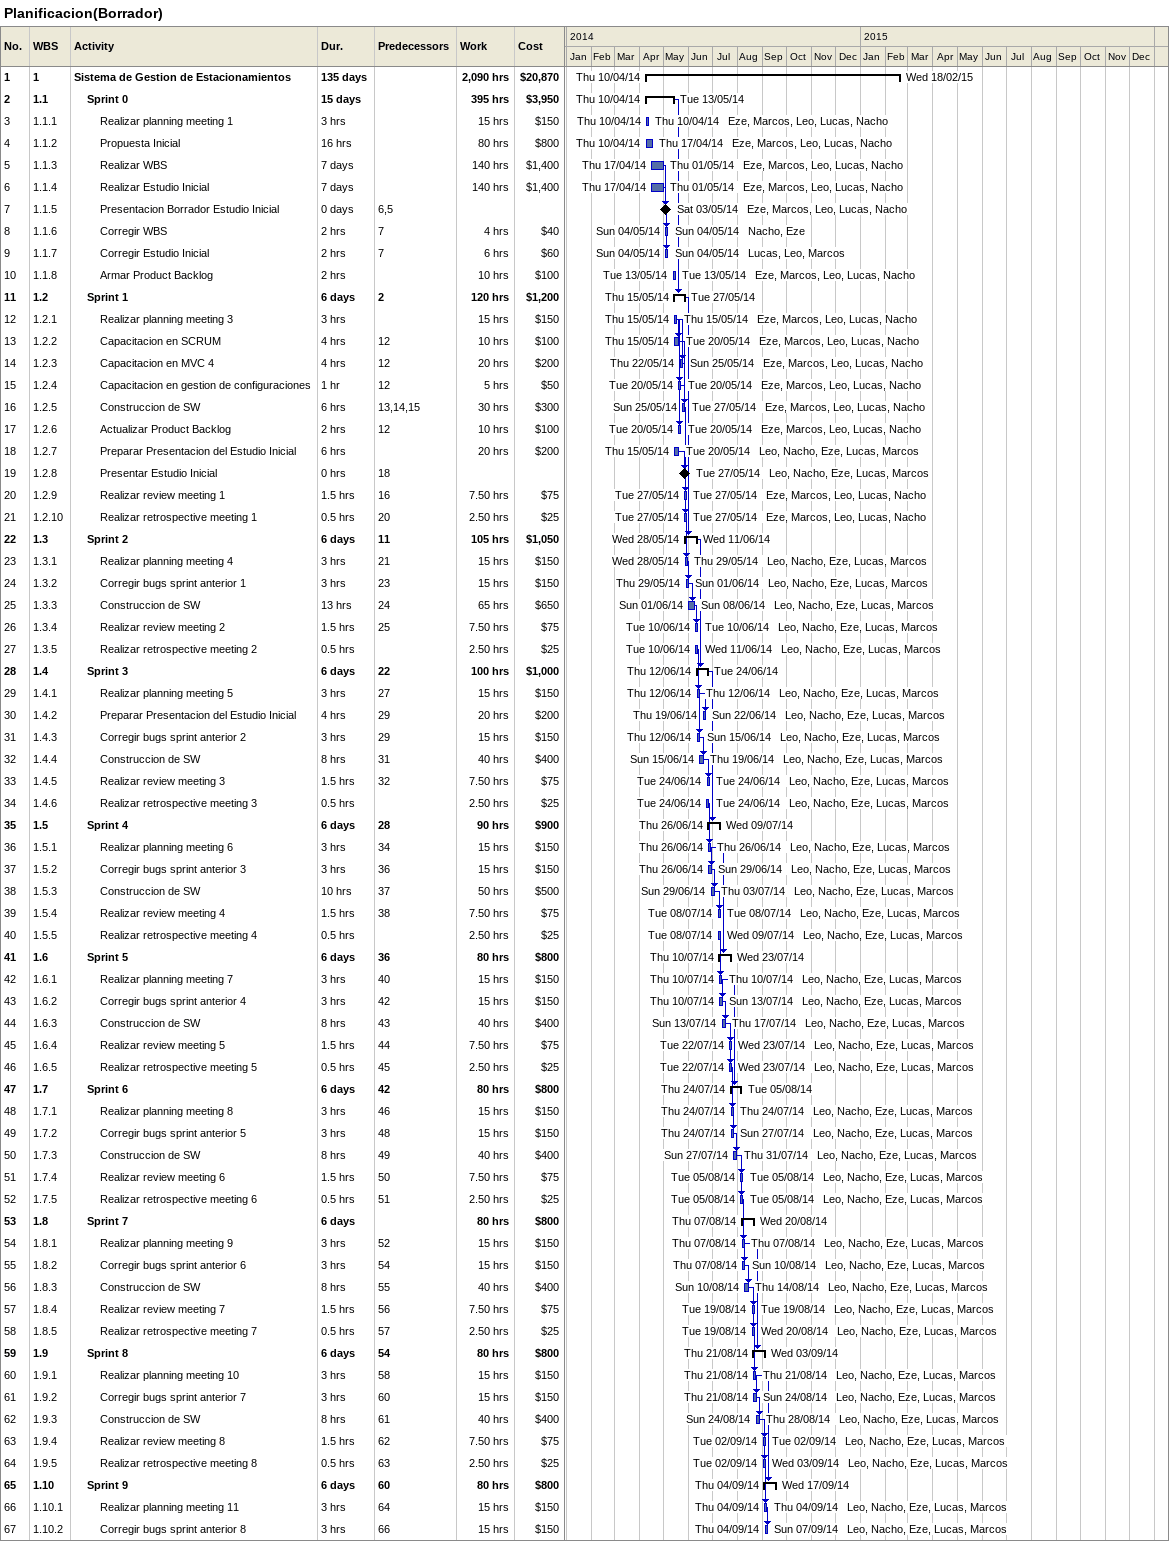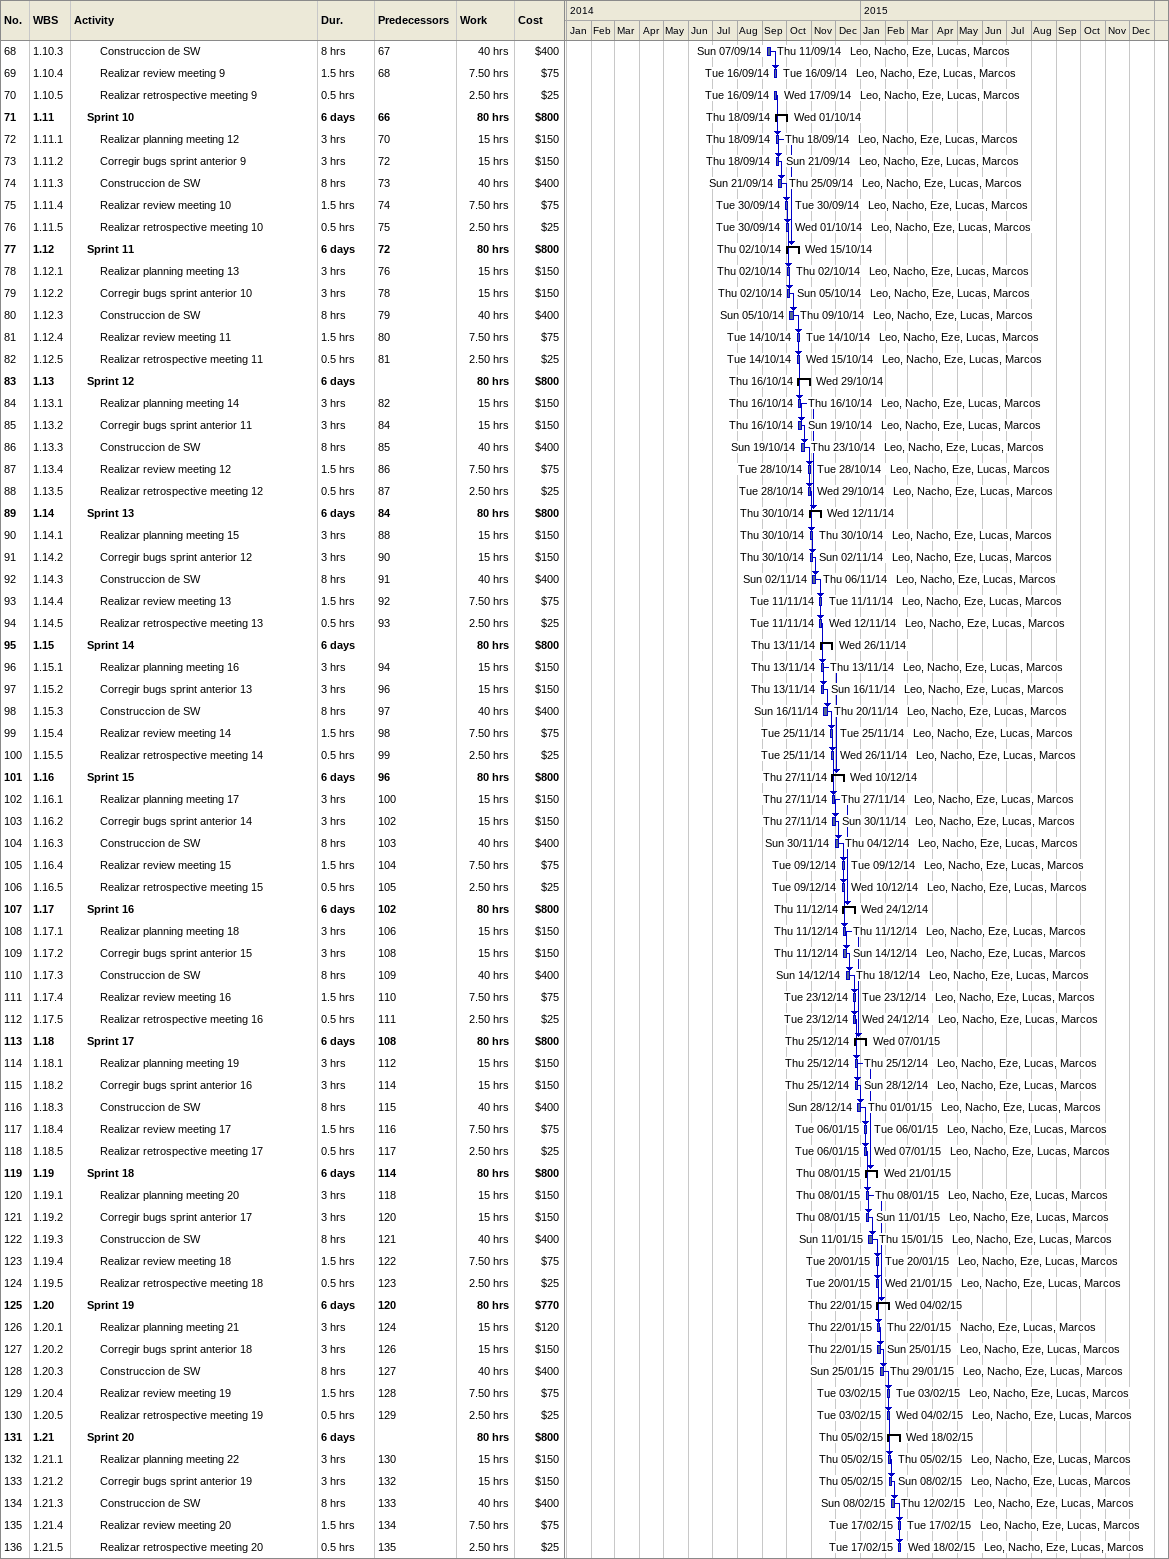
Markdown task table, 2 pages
Planificacion(Borrador)

| ID | WBS | Task | Duration | Start | Finish | Predecessors | Resources | Work (h) | Cost ($) |
|---|---|---|---|---|---|---|---|---|---|
| 1 | 1 | **Sistema de Gestion de Estacionamientos** | 135d | 2014-04-10 | 2015-02-18 |  |  | 2090 | 20870 |
| 2 | 1.1 | **Sprint 0** | 15d | 2014-04-10 | 2014-05-13 |  |  | 395 | 3950 |
| 3 | 1.1.1 | Realizar planning meeting 1 | 3h | 2014-04-10 | 2014-04-10 |  | Eze, Marcos, Leo, Lucas, Nacho | 15 | 150 |
| 4 | 1.1.2 | Propuesta Inicial | 16h | 2014-04-10 | 2014-04-17 |  | Eze, Marcos, Leo, Lucas, Nacho | 80 | 800 |
| 5 | 1.1.3 | Realizar WBS | 7d | 2014-04-17 | 2014-05-01 |  | Eze, Marcos, Leo, Lucas, Nacho | 140 | 1400 |
| 6 | 1.1.4 | Realizar Estudio Inicial | 7d | 2014-04-17 | 2014-05-01 |  | Eze, Marcos, Leo, Lucas, Nacho | 140 | 1400 |
| 7 | 1.1.5 | Presentacion Borrador Estudio Inicial | 0d | 2014-05-03 | 2014-05-03 | 6, 5 | Eze, Marcos, Leo, Lucas, Nacho |  |  |
| 8 | 1.1.6 | Corregir WBS | 2h | 2014-05-04 | 2014-05-04 | 7 | Nacho, Eze | 4 | 40 |
| 9 | 1.1.7 | Corregir Estudio Inicial | 2h | 2014-05-04 | 2014-05-04 | 7 | Lucas, Leo, Marcos | 6 | 60 |
| 10 | 1.1.8 | Armar Product Backlog | 2h | 2014-05-13 | 2014-05-13 |  | Eze, Marcos, Leo, Lucas, Nacho | 10 | 100 |
| 11 | 1.2 | **Sprint 1** | 6d | 2014-05-15 | 2014-05-27 | 2 |  | 120 | 1200 |
| 12 | 1.2.1 | Realizar planning meeting 3 | 3h | 2014-05-15 | 2014-05-15 |  | Eze, Marcos, Leo, Lucas, Nacho | 15 | 150 |
| 13 | 1.2.2 | Capacitacion en SCRUM | 4h | 2014-05-15 | 2014-05-20 | 12 | Eze, Marcos, Leo, Lucas, Nacho | 10 | 100 |
| 14 | 1.2.3 | Capacitacion en MVC 4 | 4h | 2014-05-22 | 2014-05-25 | 12 | Eze, Marcos, Leo, Lucas, Nacho | 20 | 200 |
| 15 | 1.2.4 | Capacitacion en gestion de configuraciones | 1h | 2014-05-20 | 2014-05-20 | 12 | Eze, Marcos, Leo, Lucas, Nacho | 5 | 50 |
| 16 | 1.2.5 | Construccion de SW | 6h | 2014-05-25 | 2014-05-27 | 13, 14, 15 | Eze, Marcos, Leo, Lucas, Nacho | 30 | 300 |
| 17 | 1.2.6 | Actualizar Product Backlog | 2h | 2014-05-20 | 2014-05-20 | 12 | Eze, Marcos, Leo, Lucas, Nacho | 10 | 100 |
| 18 | 1.2.7 | Preparar Presentacion del Estudio Inicial | 6h | 2014-05-15 | 2014-05-20 |  | Leo, Nacho, Eze, Lucas, Marcos | 20 | 200 |
| 19 | 1.2.8 | Presentar Estudio Inicial | 0h | 2014-05-27 | 2014-05-27 | 18 | Leo, Nacho, Eze, Lucas, Marcos |  |  |
| 20 | 1.2.9 | Realizar review meeting 1 | 1.5h | 2014-05-27 | 2014-05-27 | 16 | Eze, Marcos, Leo, Lucas, Nacho | 7.50 | 75 |
| 21 | 1.2.10 | Realizar retrospective meeting 1 | 0.5h | 2014-05-27 | 2014-05-27 | 20 | Eze, Marcos, Leo, Lucas, Nacho | 2.50 | 25 |
| 22 | 1.3 | **Sprint 2** | 6d | 2014-05-28 | 2014-06-11 | 11 |  | 105 | 1050 |
| 23 | 1.3.1 | Realizar planning meeting 4 | 3h | 2014-05-28 | 2014-05-29 | 21 | Leo, Nacho, Eze, Lucas, Marcos | 15 | 150 |
| 24 | 1.3.2 | Corregir bugs sprint anterior 1 | 3h | 2014-05-29 | 2014-06-01 | 23 | Leo, Nacho, Eze, Lucas, Marcos | 15 | 150 |
| 25 | 1.3.3 | Construccion de SW | 13h | 2014-06-01 | 2014-06-08 | 24 | Leo, Nacho, Eze, Lucas, Marcos | 65 | 650 |
| 26 | 1.3.4 | Realizar review meeting 2 | 1.5h | 2014-06-10 | 2014-06-10 | 25 | Leo, Nacho, Eze, Lucas, Marcos | 7.50 | 75 |
| 27 | 1.3.5 | Realizar retrospective meeting 2 | 0.5h | 2014-06-10 | 2014-06-11 |  | Leo, Nacho, Eze, Lucas, Marcos | 2.50 | 25 |
| 28 | 1.4 | **Sprint 3** | 6d | 2014-06-12 | 2014-06-24 | 22 |  | 100 | 1000 |
| 29 | 1.4.1 | Realizar planning meeting 5 | 3h | 2014-06-12 | 2014-06-12 | 27 | Leo, Nacho, Eze, Lucas, Marcos | 15 | 150 |
| 30 | 1.4.2 | Preparar Presentacion del Estudio Inicial | 4h | 2014-06-19 | 2014-06-22 | 29 | Leo, Nacho, Eze, Lucas, Marcos | 20 | 200 |
| 31 | 1.4.3 | Corregir bugs sprint anterior 2 | 3h | 2014-06-12 | 2014-06-15 | 29 | Leo, Nacho, Eze, Lucas, Marcos | 15 | 150 |
| 32 | 1.4.4 | Construccion de SW | 8h | 2014-06-15 | 2014-06-19 | 31 | Leo, Nacho, Eze, Lucas, Marcos | 40 | 400 |
| 33 | 1.4.5 | Realizar review meeting 3 | 1.5h | 2014-06-24 | 2014-06-24 | 32 | Leo, Nacho, Eze, Lucas, Marcos | 7.50 | 75 |
| 34 | 1.4.6 | Realizar retrospective meeting 3 | 0.5h | 2014-06-24 | 2014-06-24 |  | Leo, Nacho, Eze, Lucas, Marcos | 2.50 | 25 |
| 35 | 1.5 | **Sprint 4** | 6d | 2014-06-26 | 2014-07-09 | 28 |  | 90 | 900 |
| 36 | 1.5.1 | Realizar planning meeting 6 | 3h | 2014-06-26 | 2014-06-26 | 34 | Leo, Nacho, Eze, Lucas, Marcos | 15 | 150 |
| 37 | 1.5.2 | Corregir bugs sprint anterior 3 | 3h | 2014-06-26 | 2014-06-29 | 36 | Leo, Nacho, Eze, Lucas, Marcos | 15 | 150 |
| 38 | 1.5.3 | Construccion de SW | 10h | 2014-06-29 | 2014-07-03 | 37 | Leo, Nacho, Eze, Lucas, Marcos | 50 | 500 |
| 39 | 1.5.4 | Realizar review meeting 4 | 1.5h | 2014-07-08 | 2014-07-08 | 38 | Leo, Nacho, Eze, Lucas, Marcos | 7.50 | 75 |
| 40 | 1.5.5 | Realizar retrospective meeting 4 | 0.5h | 2014-07-08 | 2014-07-09 |  | Leo, Nacho, Eze, Lucas, Marcos | 2.50 | 25 |
| 41 | 1.6 | **Sprint 5** | 6d | 2014-07-10 | 2014-07-23 | 36 |  | 80 | 800 |
| 42 | 1.6.1 | Realizar planning meeting 7 | 3h | 2014-07-10 | 2014-07-10 | 40 | Leo, Nacho, Eze, Lucas, Marcos | 15 | 150 |
| 43 | 1.6.2 | Corregir bugs sprint anterior 4 | 3h | 2014-07-10 | 2014-07-13 | 42 | Leo, Nacho, Eze, Lucas, Marcos | 15 | 150 |
| 44 | 1.6.3 | Construccion de SW | 8h | 2014-07-13 | 2014-07-17 | 43 | Leo, Nacho, Eze, Lucas, Marcos | 40 | 400 |
| 45 | 1.6.4 | Realizar review meeting 5 | 1.5h | 2014-07-22 | 2014-07-23 | 44 | Leo, Nacho, Eze, Lucas, Marcos | 7.50 | 75 |
| 46 | 1.6.5 | Realizar retrospective meeting 5 | 0.5h | 2014-07-22 | 2014-07-23 | 45 | Leo, Nacho, Eze, Lucas, Marcos | 2.50 | 25 |
| 47 | 1.7 | **Sprint 6** | 6d | 2014-07-24 | 2014-08-05 | 42 |  | 80 | 800 |
| 48 | 1.7.1 | Realizar planning meeting 8 | 3h | 2014-07-24 | 2014-07-24 | 46 | Leo, Nacho, Eze, Lucas, Marcos | 15 | 150 |
| 49 | 1.7.2 | Corregir bugs sprint anterior 5 | 3h | 2014-07-24 | 2014-07-27 | 48 | Leo, Nacho, Eze, Lucas, Marcos | 15 | 150 |
| 50 | 1.7.3 | Construccion de SW | 8h | 2014-07-27 | 2014-07-31 | 49 | Leo, Nacho, Eze, Lucas, Marcos | 40 | 400 |
| 51 | 1.7.4 | Realizar review meeting 6 | 1.5h | 2014-08-05 | 2014-08-05 | 50 | Leo, Nacho, Eze, Lucas, Marcos | 7.50 | 75 |
| 52 | 1.7.5 | Realizar retrospective meeting 6 | 0.5h | 2014-08-05 | 2014-08-05 | 51 | Leo, Nacho, Eze, Lucas, Marcos | 2.50 | 25 |
| 53 | 1.8 | **Sprint 7** | 6d | 2014-08-07 | 2014-08-20 |  |  | 80 | 800 |
| 54 | 1.8.1 | Realizar planning meeting 9 | 3h | 2014-08-07 | 2014-08-07 | 52 | Leo, Nacho, Eze, Lucas, Marcos | 15 | 150 |
| 55 | 1.8.2 | Corregir bugs sprint anterior 6 | 3h | 2014-08-07 | 2014-08-10 | 54 | Leo, Nacho, Eze, Lucas, Marcos | 15 | 150 |
| 56 | 1.8.3 | Construccion de SW | 8h | 2014-08-10 | 2014-08-14 | 55 | Leo, Nacho, Eze, Lucas, Marcos | 40 | 400 |
| 57 | 1.8.4 | Realizar review meeting 7 | 1.5h | 2014-08-19 | 2014-08-19 | 56 | Leo, Nacho, Eze, Lucas, Marcos | 7.50 | 75 |
| 58 | 1.8.5 | Realizar retrospective meeting 7 | 0.5h | 2014-08-19 | 2014-08-20 | 57 | Leo, Nacho, Eze, Lucas, Marcos | 2.50 | 25 |
| 59 | 1.9 | **Sprint 8** | 6d | 2014-08-21 | 2014-09-03 | 54 |  | 80 | 800 |
| 60 | 1.9.1 | Realizar planning meeting 10 | 3h | 2014-08-21 | 2014-08-21 | 58 | Leo, Nacho, Eze, Lucas, Marcos | 15 | 150 |
| 61 | 1.9.2 | Corregir bugs sprint anterior 7 | 3h | 2014-08-21 | 2014-08-24 | 60 | Leo, Nacho, Eze, Lucas, Marcos | 15 | 150 |
| 62 | 1.9.3 | Construccion de SW | 8h | 2014-08-24 | 2014-08-28 | 61 | Leo, Nacho, Eze, Lucas, Marcos | 40 | 400 |
| 63 | 1.9.4 | Realizar review meeting 8 | 1.5h | 2014-09-02 | 2014-09-02 | 62 | Leo, Nacho, Eze, Lucas, Marcos | 7.50 | 75 |
| 64 | 1.9.5 | Realizar retrospective meeting 8 | 0.5h | 2014-09-02 | 2014-09-03 | 63 | Leo, Nacho, Eze, Lucas, Marcos | 2.50 | 25 |
| 65 | 1.10 | **Sprint 9** | 6d | 2014-09-04 | 2014-09-17 | 60 |  | 80 | 800 |
| 66 | 1.10.1 | Realizar planning meeting 11 | 3h | 2014-09-04 | 2014-09-04 | 64 | Leo, Nacho, Eze, Lucas, Marcos | 15 | 150 |
| 67 | 1.10.2 | Corregir bugs sprint anterior 8 | 3h | 2014-09-04 | 2014-09-07 | 66 | Leo, Nacho, Eze, Lucas, Marcos | 15 | 150 |
| 68 | 1.10.3 | Construccion de SW | 8h | 2014-09-07 | 2014-09-11 | 67 | Leo, Nacho, Eze, Lucas, Marcos | 40 | 400 |
| 69 | 1.10.4 | Realizar review meeting 9 | 1.5h | 2014-09-16 | 2014-09-16 | 68 | Leo, Nacho, Eze, Lucas, Marcos | 7.50 | 75 |
| 70 | 1.10.5 | Realizar retrospective meeting 9 | 0.5h | 2014-09-16 | 2014-09-17 |  | Leo, Nacho, Eze, Lucas, Marcos | 2.50 | 25 |
| 71 | 1.11 | **Sprint 10** | 6d | 2014-09-18 | 2014-10-01 | 66 |  | 80 | 800 |
| 72 | 1.11.1 | Realizar planning meeting 12 | 3h | 2014-09-18 | 2014-09-18 | 70 | Leo, Nacho, Eze, Lucas, Marcos | 15 | 150 |
| 73 | 1.11.2 | Corregir bugs sprint anterior 9 | 3h | 2014-09-18 | 2014-09-21 | 72 | Leo, Nacho, Eze, Lucas, Marcos | 15 | 150 |
| 74 | 1.11.3 | Construccion de SW | 8h | 2014-09-21 | 2014-09-25 | 73 | Leo, Nacho, Eze, Lucas, Marcos | 40 | 400 |
| 75 | 1.11.4 | Realizar review meeting 10 | 1.5h | 2014-09-30 | 2014-09-30 | 74 | Leo, Nacho, Eze, Lucas, Marcos | 7.50 | 75 |
| 76 | 1.11.5 | Realizar retrospective meeting 10 | 0.5h | 2014-09-30 | 2014-10-01 | 75 | Leo, Nacho, Eze, Lucas, Marcos | 2.50 | 25 |
| 77 | 1.12 | **Sprint 11** | 6d | 2014-10-02 | 2014-10-15 | 72 |  | 80 | 800 |
| 78 | 1.12.1 | Realizar planning meeting 13 | 3h | 2014-10-02 | 2014-10-02 | 76 | Leo, Nacho, Eze, Lucas, Marcos | 15 | 150 |
| 79 | 1.12.2 | Corregir bugs sprint anterior 10 | 3h | 2014-10-02 | 2014-10-05 | 78 | Leo, Nacho, Eze, Lucas, Marcos | 15 | 150 |
| 80 | 1.12.3 | Construccion de SW | 8h | 2014-10-05 | 2014-10-09 | 79 | Leo, Nacho, Eze, Lucas, Marcos | 40 | 400 |
| 81 | 1.12.4 | Realizar review meeting 11 | 1.5h | 2014-10-14 | 2014-10-14 | 80 | Leo, Nacho, Eze, Lucas, Marcos | 7.50 | 75 |
| 82 | 1.12.5 | Realizar retrospective meeting 11 | 0.5h | 2014-10-14 | 2014-10-15 | 81 | Leo, Nacho, Eze, Lucas, Marcos | 2.50 | 25 |
| 83 | 1.13 | **Sprint 12** | 6d | 2014-10-16 | 2014-10-29 |  |  | 80 | 800 |
| 84 | 1.13.1 | Realizar planning meeting 14 | 3h | 2014-10-16 | 2014-10-16 | 82 | Leo, Nacho, Eze, Lucas, Marcos | 15 | 150 |
| 85 | 1.13.2 | Corregir bugs sprint anterior 11 | 3h | 2014-10-16 | 2014-10-19 | 84 | Leo, Nacho, Eze, Lucas, Marcos | 15 | 150 |
| 86 | 1.13.3 | Construccion de SW | 8h | 2014-10-19 | 2014-10-23 | 85 | Leo, Nacho, Eze, Lucas, Marcos | 40 | 400 |
| 87 | 1.13.4 | Realizar review meeting 12 | 1.5h | 2014-10-28 | 2014-10-28 | 86 | Leo, Nacho, Eze, Lucas, Marcos | 7.50 | 75 |
| 88 | 1.13.5 | Realizar retrospective meeting 12 | 0.5h | 2014-10-28 | 2014-10-29 | 87 | Leo, Nacho, Eze, Lucas, Marcos | 2.50 | 25 |
| 89 | 1.14 | **Sprint 13** | 6d | 2014-10-30 | 2014-11-12 | 84 |  | 80 | 800 |
| 90 | 1.14.1 | Realizar planning meeting 15 | 3h | 2014-10-30 | 2014-10-30 | 88 | Leo, Nacho, Eze, Lucas, Marcos | 15 | 150 |
| 91 | 1.14.2 | Corregir bugs sprint anterior 12 | 3h | 2014-10-30 | 2014-11-02 | 90 | Leo, Nacho, Eze, Lucas, Marcos | 15 | 150 |
| 92 | 1.14.3 | Construccion de SW | 8h | 2014-11-02 | 2014-11-06 | 91 | Leo, Nacho, Eze, Lucas, Marcos | 40 | 400 |
| 93 | 1.14.4 | Realizar review meeting 13 | 1.5h | 2014-11-11 | 2014-11-11 | 92 | Leo, Nacho, Eze, Lucas, Marcos | 7.50 | 75 |
| 94 | 1.14.5 | Realizar retrospective meeting 13 | 0.5h | 2014-11-11 | 2014-11-12 | 93 | Leo, Nacho, Eze, Lucas, Marcos | 2.50 | 25 |
| 95 | 1.15 | **Sprint 14** | 6d | 2014-11-13 | 2014-11-26 |  |  | 80 | 800 |
| 96 | 1.15.1 | Realizar planning meeting 16 | 3h | 2014-11-13 | 2014-11-13 | 94 | Leo, Nacho, Eze, Lucas, Marcos | 15 | 150 |
| 97 | 1.15.2 | Corregir bugs sprint anterior 13 | 3h | 2014-11-13 | 2014-11-16 | 96 | Leo, Nacho, Eze, Lucas, Marcos | 15 | 150 |
| 98 | 1.15.3 | Construccion de SW | 8h | 2014-11-16 | 2014-11-20 | 97 | Leo, Nacho, Eze, Lucas, Marcos | 40 | 400 |
| 99 | 1.15.4 | Realizar review meeting 14 | 1.5h | 2014-11-25 | 2014-11-25 | 98 | Leo, Nacho, Eze, Lucas, Marcos | 7.50 | 75 |
| 100 | 1.15.5 | Realizar retrospective meeting 14 | 0.5h | 2014-11-25 | 2014-11-26 | 99 | Leo, Nacho, Eze, Lucas, Marcos | 2.50 | 25 |
| 101 | 1.16 | **Sprint 15** | 6d | 2014-11-27 | 2014-12-10 | 96 |  | 80 | 800 |
| 102 | 1.16.1 | Realizar planning meeting 17 | 3h | 2014-11-27 | 2014-11-27 | 100 | Leo, Nacho, Eze, Lucas, Marcos | 15 | 150 |
| 103 | 1.16.2 | Corregir bugs sprint anterior 14 | 3h | 2014-11-27 | 2014-11-30 | 102 | Leo, Nacho, Eze, Lucas, Marcos | 15 | 150 |
| 104 | 1.16.3 | Construccion de SW | 8h | 2014-11-30 | 2014-12-04 | 103 | Leo, Nacho, Eze, Lucas, Marcos | 40 | 400 |
| 105 | 1.16.4 | Realizar review meeting 15 | 1.5h | 2014-12-09 | 2014-12-09 | 104 | Leo, Nacho, Eze, Lucas, Marcos | 7.50 | 75 |
| 106 | 1.16.5 | Realizar retrospective meeting 15 | 0.5h | 2014-12-09 | 2014-12-10 | 105 | Leo, Nacho, Eze, Lucas, Marcos | 2.50 | 25 |
| 107 | 1.17 | **Sprint 16** | 6d | 2014-12-11 | 2014-12-24 | 102 |  | 80 | 800 |
| 108 | 1.17.1 | Realizar planning meeting 18 | 3h | 2014-12-11 | 2014-12-11 | 106 | Leo, Nacho, Eze, Lucas, Marcos | 15 | 150 |
| 109 | 1.17.2 | Corregir bugs sprint anterior 15 | 3h | 2014-12-11 | 2014-12-14 | 108 | Leo, Nacho, Eze, Lucas, Marcos | 15 | 150 |
| 110 | 1.17.3 | Construccion de SW | 8h | 2014-12-14 | 2014-12-18 | 109 | Leo, Nacho, Eze, Lucas, Marcos | 40 | 400 |
| 111 | 1.17.4 | Realizar review meeting 16 | 1.5h | 2014-12-23 | 2014-12-23 | 110 | Leo, Nacho, Eze, Lucas, Marcos | 7.50 | 75 |
| 112 | 1.17.5 | Realizar retrospective meeting 16 | 0.5h | 2014-12-23 | 2014-12-24 | 111 | Leo, Nacho, Eze, Lucas, Marcos | 2.50 | 25 |
| 113 | 1.18 | **Sprint 17** | 6d | 2014-12-25 | 2015-01-07 | 108 |  | 80 | 800 |
| 114 | 1.18.1 | Realizar planning meeting 19 | 3h | 2014-12-25 | 2014-12-25 | 112 | Leo, Nacho, Eze, Lucas, Marcos | 15 | 150 |
| 115 | 1.18.2 | Corregir bugs sprint anterior 16 | 3h | 2014-12-25 | 2014-12-28 | 114 | Leo, Nacho, Eze, Lucas, Marcos | 15 | 150 |
| 116 | 1.18.3 | Construccion de SW | 8h | 2014-12-28 | 2015-01-01 | 115 | Leo, Nacho, Eze, Lucas, Marcos | 40 | 400 |
| 117 | 1.18.4 | Realizar review meeting 17 | 1.5h | 2015-01-06 | 2015-01-06 | 116 | Leo, Nacho, Eze, Lucas, Marcos | 7.50 | 75 |
| 118 | 1.18.5 | Realizar retrospective meeting 17 | 0.5h | 2015-01-06 | 2015-01-07 | 117 | Leo, Nacho, Eze, Lucas, Marcos | 2.50 | 25 |
| 119 | 1.19 | **Sprint 18** | 6d | 2015-01-08 | 2015-01-21 | 114 |  | 80 | 800 |
| 120 | 1.19.1 | Realizar planning meeting 20 | 3h | 2015-01-08 | 2015-01-08 | 118 | Leo, Nacho, Eze, Lucas, Marcos | 15 | 150 |
| 121 | 1.19.2 | Corregir bugs sprint anterior 17 | 3h | 2015-01-08 | 2015-01-11 | 120 | Leo, Nacho, Eze, Lucas, Marcos | 15 | 150 |
| 122 | 1.19.3 | Construccion de SW | 8h | 2015-01-11 | 2015-01-15 | 121 | Leo, Nacho, Eze, Lucas, Marcos | 40 | 400 |
| 123 | 1.19.4 | Realizar review meeting 18 | 1.5h | 2015-01-20 | 2015-01-20 | 122 | Leo, Nacho, Eze, Lucas, Marcos | 7.50 | 75 |
| 124 | 1.19.5 | Realizar retrospective meeting 18 | 0.5h | 2015-01-20 | 2015-01-21 | 123 | Leo, Nacho, Eze, Lucas, Marcos | 2.50 | 25 |
| 125 | 1.20 | **Sprint 19** | 6d | 2015-01-22 | 2015-02-04 | 120 |  | 80 | 770 |
| 126 | 1.20.1 | Realizar planning meeting 21 | 3h | 2015-01-22 | 2015-01-22 | 124 | Nacho, Eze, Lucas, Marcos | 15 | 120 |
| 127 | 1.20.2 | Corregir bugs sprint anterior 18 | 3h | 2015-01-22 | 2015-01-25 | 126 | Leo, Nacho, Eze, Lucas, Marcos | 15 | 150 |
| 128 | 1.20.3 | Construccion de SW | 8h | 2015-01-25 | 2015-01-29 | 127 | Leo, Nacho, Eze, Lucas, Marcos | 40 | 400 |
| 129 | 1.20.4 | Realizar review meeting 19 | 1.5h | 2015-02-03 | 2015-02-03 | 128 | Leo, Nacho, Eze, Lucas, Marcos | 7.50 | 75 |
| 130 | 1.20.5 | Realizar retrospective meeting 19 | 0.5h | 2015-02-03 | 2015-02-04 | 129 | Leo, Nacho, Eze, Lucas, Marcos | 2.50 | 25 |
| 131 | 1.21 | **Sprint 20** | 6d | 2015-02-05 | 2015-02-18 |  |  | 80 | 800 |
| 132 | 1.21.1 | Realizar planning meeting 22 | 3h | 2015-02-05 | 2015-02-05 | 130 | Leo, Nacho, Eze, Lucas, Marcos | 15 | 150 |
| 133 | 1.21.2 | Corregir bugs sprint anterior 19 | 3h | 2015-02-05 | 2015-02-08 | 132 | Leo, Nacho, Eze, Lucas, Marcos | 15 | 150 |
| 134 | 1.21.3 | Construccion de SW | 8h | 2015-02-08 | 2015-02-12 | 133 | Leo, Nacho, Eze, Lucas, Marcos | 40 | 400 |
| 135 | 1.21.4 | Realizar review meeting 20 | 1.5h | 2015-02-17 | 2015-02-17 | 134 | Leo, Nacho, Eze, Lucas, Marcos | 7.50 | 75 |
| 136 | 1.21.5 | Realizar retrospective meeting 20 | 0.5h | 2015-02-17 | 2015-02-18 | 135 | Leo, Nacho, Eze, Lucas, Marcos | 2.50 | 25 |
